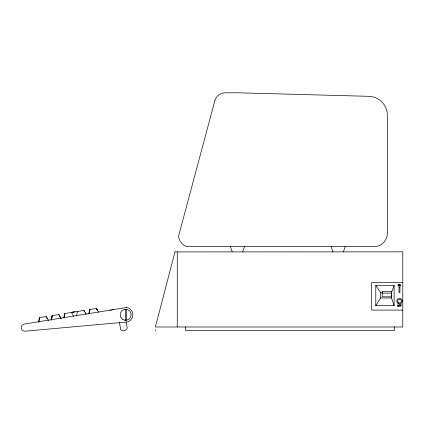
<?xml version="1.0" encoding="UTF-8"?>
<svg xmlns="http://www.w3.org/2000/svg" width="424" height="424" viewBox="0 0 424 424"><rect width="100%" height="100%" fill="white"/><g stroke="black" fill="none" stroke-linecap="round" stroke-linejoin="round"><path stroke-width="0.64" d="M89.718 309.525L88.865 313.908L89.734 309.52L96.55 308.418L98.75 312.308M38.542 322.06L39.405 317.671L46.295 316.558L48.495 320.443M38.87 322.007L39.729 317.618M51.124 320.019L51.988 315.636L58.878 314.518L61.077 318.408M51.373 319.977L52.237 315.594M51.452 319.966L52.311 315.583M63.706 317.984L64.57 313.596L84.042 310.442L86.242 314.332M64.035 317.931L64.893 313.543M76.617 315.891L77.475 311.507M89.12 313.866L89.983 309.483M174.98 251.845L155.385 326.984L402.789 326.984L402.789 251.845L174.98 251.914M242.608 251.845L244.436 246.651M343.382 251.845L345.21 246.651M394.113 285.516L391.553 292.475L391.553 297.971L394.113 305.678L375.786 305.678L375.786 285.516L394.113 285.516L394.113 305.678M375.786 305.678L380.561 297.971L380.561 292.475L375.786 285.516M73.209 312.069L75.022 311.778M109.948 310.167L111.427 309.928M112.217 309.801L113.388 309.61M402.789 282.601L371.636 282.601L371.636 310.092L402.789 310.092M380.561 292.475L382.501 292.475M382.209 293.132L391.373 293.132M380.561 297.971L391.553 297.971M124.958 309.334L126.394 309.334L126.394 320.237L124.958 320.237M72.181 312.069L74.015 312.069M398.719 284.679L398.491 284.684A0.615 0.615 0 0 0 398.025 285.087A0.922 0.922 0 0 0 397.998 285.564L398.056 285.728A0.609 0.609 0 0 0 398.534 286.062L398.629 286.073A0.673 0.673 0 0 0 398.952 285.988A0.557 0.557 0 0 0 399.143 285.818L399.148 284.933A0.578 0.578 0 0 0 399.037 284.811M96.285 308.46L97.547 310.681M83.713 310.495L84.344 311.608M84.975 312.716L85.6 313.829M71.46 312.483L73.659 316.368M58.804 314.534L61.003 318.419M45.967 316.611L47.228 318.832M397.723 306.001L397.664 305.842A0.922 0.922 0 0 1 397.691 305.365A0.615 0.615 0 0 1 397.919 305.057A0.594 0.594 0 0 1 398.152 304.962L398.38 304.957A0.625 0.625 0 0 1 398.698 305.089A0.578 0.578 0 0 1 398.814 305.211L398.809 306.096A0.557 0.557 0 0 1 398.618 306.266A0.673 0.673 0 0 1 397.691 305.969M331.16 246.651L332.988 251.845M230.386 246.651L232.214 251.845M119.409 322.659L120.792 329.745A3.97 3.97 0 0 0 127.253 328.012L126.103 322.055M394.384 326.984L394.384 330.646L185.659 330.646L185.659 326.984M177.253 251.845L177.253 326.984M155.385 329.999L155.385 331.107M125.679 309.334L125.679 320.237M398.708 284.727A0.673 0.673 0 0 1 399.053 284.87M398.173 285.251C398.783 287.297 399.498 283.751 398.173 285.251M397.834 305.529C398.449 307.57 399.164 304.024 397.834 305.529M214.846 100.711L178.536 236.237A12.672 12.672 0 0 0 186.523 246.651L373.915 246.651A13.467 13.467 0 0 0 387.382 233.184L387.382 115.312A18.99 18.99 0 0 0 368.906 96.333L238.532 92.803L225.149 92.803A10.669 10.669 0 0 0 214.846 100.711M126.776 307.453L24.205 324.063A3.599 3.599 0 0 0 21.226 328.192A3.599 3.599 0 0 0 25.355 331.171L127.931 321.885A7.515 7.515 0 0 0 126.776 307.453M399.684 284.695L399.503 286.046L399.673 284.986C401.162 288.627 400.447 282.098 400.394 285.755L399.684 284.695M399.938 287.138L399.026 287.138L399.026 292.639L399.938 292.639L399.938 287.138M391.373 291.299L382.209 291.299L382.209 296.795L391.373 296.795L391.373 291.299M400.086 304.973L399.175 304.973L399.175 306.324L399.355 305.709L399.991 305.709L399.355 305.55L399.355 305.132L400.086 304.973M401.242 304.973L400.33 304.973L400.33 306.324L400.51 305.709L401.141 305.709L400.51 305.55L400.51 305.132L401.242 304.973M97.557 310.681L96.296 308.46L97.562 310.681M122.329 319.145A5.496 5.496 0 0 0 131.127 315.504A5.496 5.496 0 0 0 123.575 309.706A5.496 5.496 0 0 0 122.329 319.145M398.131 303.573A2.751 2.751 0 0 0 402.254 301.188A2.751 2.751 0 0 0 398.131 298.809A2.751 2.751 0 0 0 398.131 303.573M398.592 302.778A1.834 1.834 0 0 0 401.343 301.188A1.834 1.834 0 0 0 398.592 299.604A1.834 1.834 0 0 0 398.592 302.778"/></g></svg>
